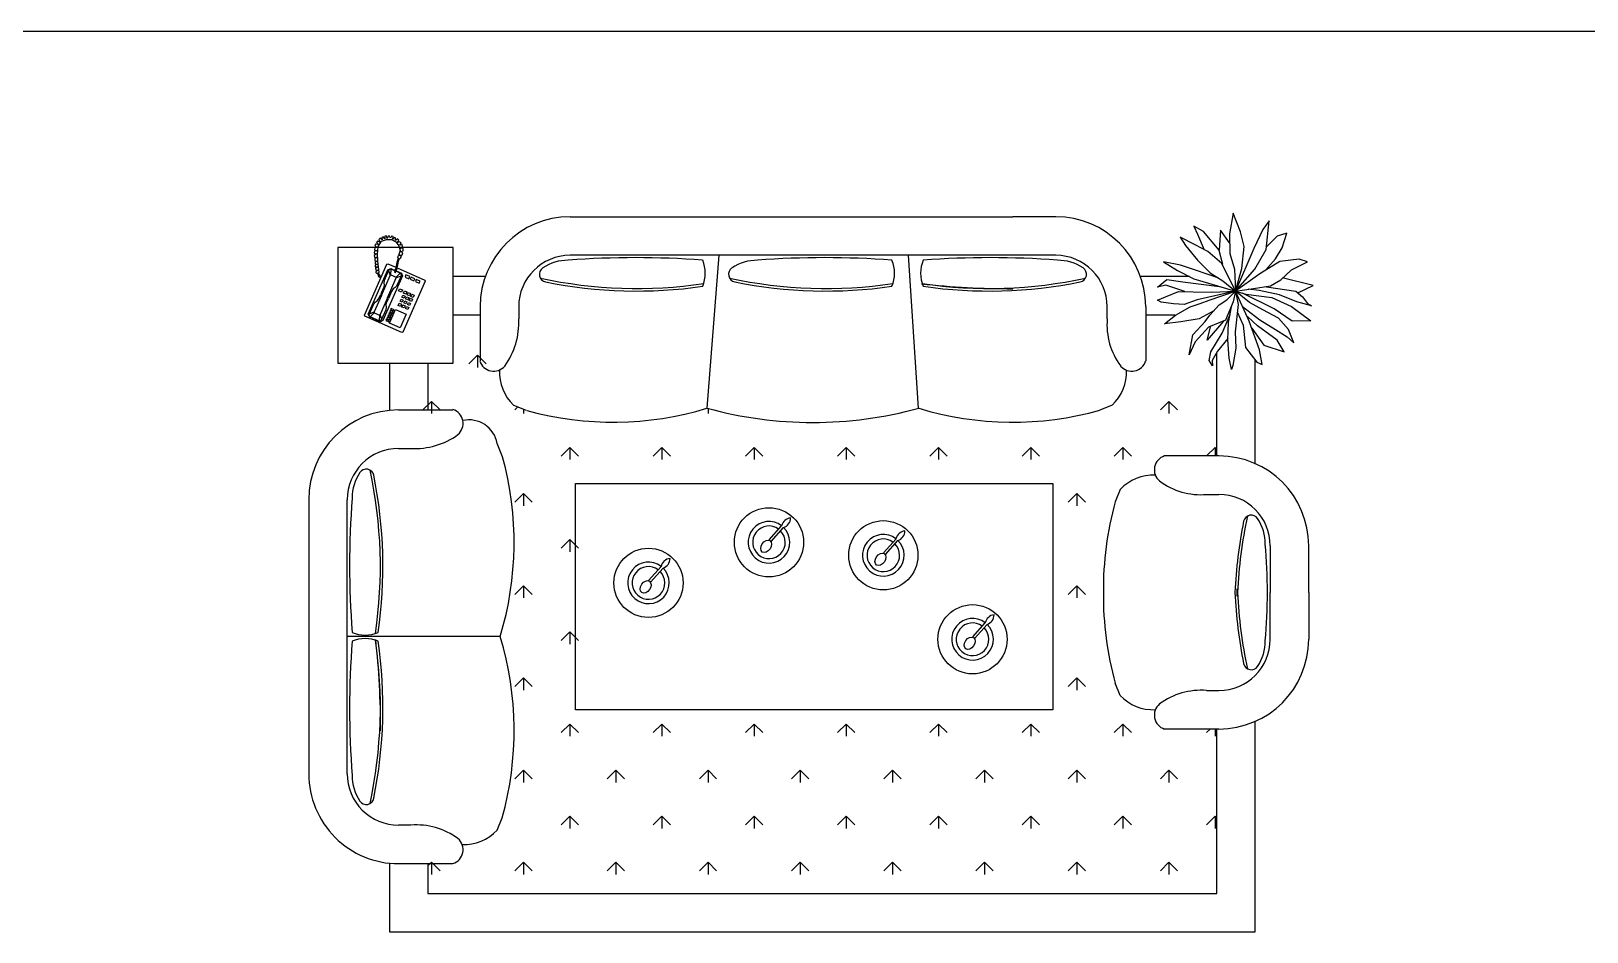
# Model space of a CAD drawing. Header units: millimetres. Extents: x -30782 to 40110, y 35885 to 73818.
# Drawn here: x -349 to 5712, y 59705 to 63215 of the extents above; entities that cross this region are included whole.
import ezdxf

# ---------------------------------------------------------------- set-up
doc = ezdxf.new("R2010")
doc.units = ezdxf.units.MM
doc.layers.add('www.cad-blocks.net', color=7, linetype='Continuous')

# ---------------------------------------------------------------- blocks, each defined once
blk = doc.blocks.new('A$C29956593')
for p, q in [((3602, 2800.7), (3586.8, 2719.3)), ((3630, 2728.1), (3602, 2800.7)), ((869.5, 2753), (870.7, 2751.8)), ((1017.8, 2786), (2742.6, 2786)), ((2910.7, 2786), (2742.6, 2786)), ((3447.8, 2749.3), (3463, 2718.1)), ((3486.3, 2729.3), (3447.8, 2749.3)), ((3547.1, 2656.7), (3486.3, 2729.3)), ((3551.8, 2734.3), (3547.1, 2656.7)), ((3586.8, 2684.2), (3551.8, 2734.3)), ((3644.1, 2670.5), (3630, 2728.1)), ((3716.5, 2736.8), (3682.6, 2663)), ((3742.2, 2770.6), (3716.5, 2736.8)), ((3730.5, 2659.2), (3742.2, 2770.6)), ((265.8, 2668.1), (257.1, 2665)), ((259.7, 2679.5), (257.9, 2671.6)), ((257.9, 2671.6), (265.8, 2668.1)), ((269.9, 2678.1), (259.7, 2679.5)), ((268, 2691.2), (264.2, 2685.9)), ((264.2, 2685.9), (269.9, 2678.1)), ((267.7, 2639.4), (270.2, 2671)), ((276.9, 2686.9), (268, 2691.2)), ((270.2, 2671), (283.9, 2691.1)), ((278.2, 2702.6), (273.3, 2697.8)), ((273.3, 2697.8), (276.9, 2686.9)), ((285.5, 2696.3), (278.2, 2702.6)), ((283.9, 2691.1), (302.3, 2697.9)), ((290.3, 2707.8), (284.9, 2706)), ((284.9, 2706), (285.5, 2696.3)), ((296.9, 2700.7), (290.3, 2707.8)), ((303.3, 2712.1), (296.9, 2710.1)), ((296.9, 2710.1), (296.9, 2700.7)), ((302.3, 2697.9), (322.4, 2697.8)), ((306.1, 2701.8), (303.3, 2712.1)), ((309.1, 2711), (306.1, 2701.8)), ((314.8, 2711.2), (309.1, 2711)), ((318.9, 2702.4), (314.8, 2711.2)), ((322.6, 2710.2), (318.9, 2702.4)), ((322.4, 2697.8), (339.2, 2688.6)), ((328.8, 2709.2), (322.6, 2710.2)), ((327.9, 2698.5), (328.8, 2709.2)), ((333.7, 2706), (327.9, 2698.5)), ((338.4, 2703.2), (333.7, 2706)), ((338.4, 2693.8), (338.4, 2703.2)), ((345.6, 2700), (338.4, 2693.8)), ((339.2, 2688.6), (351, 2673.6)), ((351, 2695.6), (345.6, 2700)), ((345.9, 2686.3), (351, 2695.6)), ((355.4, 2689.1), (345.9, 2686.3)), ((351, 2673.6), (355.9, 2654.7)), ((354.8, 2675.8), (359.4, 2683.1)), ((363.7, 2677.8), (354.8, 2675.8)), ((359.4, 2683.1), (355.4, 2689.1)), ((358, 2664.3), (365.7, 2670.6)), ((365.7, 2670.6), (363.7, 2677.8)), ((3395.2, 2706.8), (3416.2, 2674.3)), ((3453.6, 2676.8), (3395.2, 2706.8)), ((3416.2, 2674.3), (3463, 2616.7)), ((3502.7, 2650.5), (3453.6, 2676.8)), ((3463, 2718.1), (3488.7, 2658)), ((3586.8, 2719.3), (3589.1, 2643)), ((3635.9, 2584.1), (3644.1, 2670.5)), ((3772.6, 2710.5), (3732.8, 2670.5)), ((3811.1, 2721.8), (3772.6, 2710.5)), ((3792.4, 2665.5), (3811.1, 2721.8)), ((113, 2666.3), (113, 2216.3)), ((563, 2666.3), (113, 2666.3)), ((255.7, 2654.1), (254.5, 2644.2)), ((254.5, 2644.2), (263.6, 2641.2)), ((263.6, 2641.2), (254.7, 2635.1)), ((254.7, 2635.1), (255.8, 2629)), ((265.6, 2653.6), (255.7, 2654.1)), ((255.8, 2629), (265, 2627.7)), ((257.1, 2665), (256.2, 2657.4)), ((256.2, 2657.4), (265.6, 2653.6)), ((265, 2627.7), (257.1, 2621.8)), ((257.1, 2621.8), (257.6, 2614.3)), ((257.6, 2614.3), (266.7, 2613.4)), ((266.7, 2613.4), (258.5, 2609)), ((258.5, 2609), (258.5, 2601.3)), ((269.6, 2618.4), (267.7, 2639.4)), ((267.7, 2616.4), (269.6, 2618.4)), ((269.4, 2615), (267.7, 2616.4)), ((270.3, 2600.3), (269.4, 2615)), ((342.8, 2608.6), (340.3, 2593.4)), ((345.1, 2616), (342.8, 2608.6)), ((349.3, 2635.7), (345.1, 2629.6)), ((345.1, 2629.6), (348.7, 2623.5)), ((348.7, 2623.5), (345.1, 2616)), ((346.5, 2598), (349, 2613.2)), ((349, 2613.2), (352.7, 2620.7)), ((355.9, 2654.7), (349.3, 2635.7)), ((352.6, 2622.8), (357.2, 2624.6)), ((352.7, 2620.7), (352.6, 2622.8)), ((353.1, 2636.5), (363.4, 2637.8)), ((360.9, 2631.3), (353.1, 2636.5)), ((357.2, 2624.6), (360.9, 2631.3)), ((357.4, 2651), (368.4, 2653.8)), ((366.3, 2646), (357.4, 2651)), ((367.5, 2662.1), (358, 2664.3)), ((363.4, 2637.8), (366.3, 2646)), ((368.4, 2653.8), (367.5, 2662.1)), ((563, 2216.3), (563, 2666.3)), ((2910.7, 2636), (1017.8, 2636)), ((1552.3, 2040.1), (1598.4, 2636)), ((2376.2, 2040.1), (2336.4, 2636)), ((3329.8, 2610.4), (3384.7, 2576.6)), ((3396.4, 2597.9), (3329.8, 2610.4)), ((3463, 2616.7), (3512, 2567.8)), ((3557.6, 2604.2), (3502.7, 2650.5)), ((3545.9, 2656.7), (3559.9, 2601.7)), ((3589.1, 2643), (3606.7, 2581.6)), ((3682.6, 2663), (3610.3, 2495.9)), ((3686.1, 2581.6), (3730.5, 2659.2)), ((3783.1, 2611.7), (3704.8, 2564.1)), ((3727.7, 2578), (3766.7, 2622.9)), ((3766.7, 2622.9), (3792.4, 2665.5)), ((3859, 2620.4), (3783.1, 2611.7)), ((3828.6, 2579.1), (3891.7, 2610.4)), ((3891.7, 2610.4), (3859, 2620.4)), ((216.6, 2403), (304.3, 2601.6)), ((231.9, 2406.6), (308.2, 2579.2)), ((258.5, 2601.3), (267.9, 2601.3)), ((267.9, 2601.3), (258.9, 2597.3)), ((258.9, 2597.3), (259.1, 2591.7)), ((259.1, 2591.7), (268.7, 2590.5)), ((268.7, 2590.5), (260.3, 2584.2)), ((260.3, 2584.2), (260.7, 2578.8)), ((260.7, 2578.8), (269.3, 2577.7)), ((261.3, 2572.2), (261.1, 2568.5)), ((261.1, 2568.5), (263.9, 2566.2)), ((269.3, 2577.7), (261.3, 2572.2)), ((263.9, 2566.2), (269, 2563.6)), ((269, 2563.6), (270.6, 2556.3)), ((269.2, 2568), (274, 2569.4)), ((272.1, 2566.8), (269.2, 2568)), ((272.6, 2580.5), (270.3, 2600.3)), ((270.6, 2556.3), (273.2, 2552.7)), ((273.1, 2564.2), (272.1, 2566.8)), ((274, 2569.4), (272.6, 2580.5)), ((275.7, 2559.9), (273.1, 2564.2)), ((273.2, 2552.7), (280.8, 2548.3)), ((277.9, 2556.2), (275.7, 2559.9)), ((282.7, 2552.6), (277.9, 2556.2)), ((283.4, 2480.1), (317.7, 2557.8)), ((365, 2555.9), (288, 2381.8)), ((310.5, 2576.5), (293.3, 2537.7)), ((304.3, 2601.6), (308.5, 2603.2)), ((306.4, 2470), (340.7, 2547.7)), ((308.2, 2579.2), (319.2, 2584.7)), ((308.5, 2603.2), (339.5, 2589.5)), ((314.4, 2581.6), (310.5, 2576.5)), ((310.5, 2576.5), (317.7, 2557.8)), ((321.5, 2581.9), (314.4, 2581.6)), ((317.7, 2557.8), (320.4, 2560.1)), ((319.2, 2584.7), (336.1, 2577.2)), ((320.4, 2560.1), (321.5, 2581.9)), ((320.4, 2560.1), (340.5, 2551.2)), ((335.5, 2575.7), (321.5, 2581.9)), ((338.2, 2583.2), (333.9, 2571.3)), ((333.9, 2571.3), (338.3, 2569.4)), ((340.3, 2593.4), (338.2, 2583.2)), ((338.3, 2569.4), (343.5, 2581.9)), ((356, 2566.7), (340.1, 2573.7)), ((340.5, 2551.2), (356, 2566.7)), ((340.7, 2547.7), (340.5, 2551.2)), ((340.7, 2575.2), (360.9, 2566.2)), ((359.4, 2554.9), (340.7, 2547.7)), ((359.4, 2554.9), (342.2, 2516)), ((343.5, 2581.9), (346.5, 2598)), ((344.5, 2587.2), (452.3, 2539.6)), ((356, 2566.7), (360.5, 2561.3)), ((360.5, 2561.3), (359.4, 2554.9)), ((360.9, 2566.2), (365, 2555.9)), ((378.8, 2560), (375, 2551.4)), ((375, 2551.4), (389.4, 2545)), ((393.2, 2553.7), (378.8, 2560)), ((389.4, 2545), (393.2, 2553.7)), ((399, 2551.1), (395.2, 2542.5)), ((413.4, 2544.8), (399, 2551.1)), ((688, 2553), (563, 2553)), ((3431.3, 2553), (3240.6, 2553)), ((3384.7, 2576.6), (3448.9, 2544.1)), ((3454.8, 2577.9), (3396.4, 2597.9)), ((3545.4, 2546.5), (3454.8, 2577.9)), ((3512, 2567.8), (3561.1, 2536.6)), ((3610.3, 2495.9), (3557.6, 2604.2)), ((3606.7, 2581.6), (3610.3, 2495.9)), ((3610.3, 2495.9), (3635.9, 2584.1)), ((3610.3, 2495.9), (3686.1, 2581.6)), ((3704.8, 2564.1), (3610.3, 2495.9)), ((3786.6, 2540.3), (3828.6, 2579.1)), ((3912.8, 2519), (3797.1, 2546.6)), ((291.1, 2509.4), (279, 2482.1)), ((294.1, 2520.1), (291.1, 2509.4)), ((293.3, 2537.7), (293, 2529.2)), ((293, 2529.2), (294.1, 2520.1)), ((322.8, 2495.4), (310.7, 2468.1)), ((328.7, 2504.8), (322.8, 2495.4)), ((336.2, 2510.1), (328.7, 2504.8)), ((342.2, 2516), (336.2, 2510.1)), ((349.4, 2497.4), (353.2, 2506)), ((360.9, 2492.3), (349.4, 2497.4)), ((353.2, 2506), (364.8, 2500.9)), ((364.8, 2500.9), (360.9, 2492.3)), ((453.9, 2535.4), (366.2, 2336.9)), ((369.6, 2488.5), (373.4, 2497.1)), ((378.2, 2484.7), (369.6, 2488.5)), ((373.4, 2497.1), (382, 2493.3)), ((382, 2493.3), (378.2, 2484.7)), ((384, 2482.1), (387.8, 2490.7)), ((387.8, 2490.7), (396.4, 2486.9)), ((396.4, 2486.9), (392.6, 2478.3)), ((395.2, 2542.5), (409.6, 2536.1)), ((409.6, 2536.1), (413.4, 2544.8)), ((419.1, 2542.2), (415.3, 2533.6)), ((415.3, 2533.6), (429.7, 2527.2)), ((433.5, 2535.9), (419.1, 2542.2)), ((429.7, 2527.2), (433.5, 2535.9)), ((452.3, 2539.6), (453.9, 2535.4)), ((3306.4, 2511.5), (3342.6, 2541.6)), ((3339.1, 2520.3), (3306.4, 2511.5)), ((3338, 2474), (3388.2, 2495.2)), ((3412.7, 2494.7), (3339.1, 2520.3)), ((3342.6, 2541.6), (3405.7, 2532.8)), ((3388.2, 2495.2), (3445.4, 2494)), ((3405.7, 2532.8), (3548.9, 2514.2)), ((3445.4, 2494), (3517.9, 2492.7)), ((3448.9, 2544.1), (3610.3, 2495.9)), ((3610.3, 2495.9), (3461.8, 2462.7)), ((3508.5, 2461.5), (3610.3, 2495.9)), ((3517.9, 2492.7), (3610.3, 2495.9)), ((3561.1, 2536.6), (3610.3, 2495.9)), ((3576.3, 2462.7), (3610.3, 2495.9)), ((3610.3, 2495.9), (3602, 2455.2)), ((3610.3, 2495.9), (3680.3, 2506.5)), ((3610.3, 2495.9), (3651.1, 2485.2)), ((3663.9, 2380.1), (3610.3, 2495.9)), ((3610.3, 2495.9), (3620.7, 2443.9)), ((3665.1, 2452.7), (3610.3, 2495.9)), ((3760.9, 2427.6), (3637.7, 2488.7)), ((3651.1, 2485.2), (3752.7, 2471.5)), ((3702.5, 2499), (3660.1, 2503.8)), ((3680.3, 2506.5), (3746.9, 2516.5)), ((3781.9, 2481.5), (3702.5, 2499)), ((3731.7, 2512.8), (3846.2, 2496.5)), ((3746.9, 2516.5), (3786.6, 2540.3)), ((3846.2, 2496.5), (3871.9, 2474)), ((3853.9, 2489.7), (3912.8, 2519)), ((236.1, 2408.2), (253.3, 2447)), ((253.3, 2447), (259.3, 2452.9)), ((283.4, 2480.1), (254.8, 2415.4)), ((259.3, 2452.9), (266.8, 2458.2)), ((266.8, 2458.2), (272.7, 2467.7)), ((272.7, 2467.7), (279, 2482.1)), ((306.4, 2470), (277.8, 2405.2)), ((285, 2386.6), (302.2, 2425.4)), ((301.3, 2443), (304.3, 2453.7)), ((302.5, 2433.9), (301.3, 2443)), ((302.2, 2425.4), (302.5, 2433.9)), ((304.3, 2453.7), (310.7, 2468.1)), ((314.6, 2371.8), (338.1, 2425)), ((321, 2429.1), (319.1, 2424.8)), ((319.1, 2424.8), (330.6, 2419.7)), ((332.5, 2424), (321, 2429.1)), ((338.1, 2425), (379.8, 2406.6)), ((348.6, 2441), (352.4, 2449.6)), ((357.2, 2437.2), (348.6, 2441)), ((352.4, 2449.6), (361, 2445.8)), ((355.6, 2456.8), (359.4, 2465.5)), ((364.2, 2453), (355.6, 2456.8)), ((361, 2445.8), (357.2, 2437.2)), ((359.4, 2465.5), (368, 2461.6)), ((362.6, 2472.7), (366.4, 2481.3)), ((371.2, 2468.8), (362.6, 2472.7)), ((363, 2434.6), (366.8, 2443.3)), ((371.6, 2430.8), (363, 2434.6)), ((368, 2461.6), (364.2, 2453)), ((366.4, 2481.3), (375, 2477.5)), ((366.8, 2443.3), (375.4, 2439.5)), ((370, 2450.5), (373.8, 2459.1)), ((378.6, 2446.7), (370, 2450.5)), ((375, 2477.5), (371.2, 2468.8)), ((375.4, 2439.5), (371.6, 2430.8)), ((373.8, 2459.1), (382.4, 2455.3)), ((377, 2466.3), (380.8, 2474.9)), ((385.6, 2462.5), (377, 2466.3)), ((377.4, 2428.3), (381.2, 2436.9)), ((386, 2424.5), (377.4, 2428.3)), ((382.4, 2455.3), (378.6, 2446.7)), ((380.8, 2474.9), (389.4, 2471.1)), ((381.2, 2436.9), (389.8, 2433.1)), ((392.6, 2478.3), (384, 2482.1)), ((384.4, 2444.1), (388.2, 2452.7)), ((393, 2440.3), (384.4, 2444.1)), ((389.4, 2471.1), (385.6, 2462.5)), ((389.8, 2433.1), (386, 2424.5)), ((388.2, 2452.7), (396.8, 2448.9)), ((391.4, 2459.9), (395.2, 2468.6)), ((400, 2456.1), (391.4, 2459.9)), ((396.8, 2448.9), (393, 2440.3)), ((395.2, 2468.6), (403.8, 2464.8)), ((398.3, 2475.8), (402.2, 2484.4)), ((407, 2471.9), (398.3, 2475.8)), ((403.8, 2464.8), (400, 2456.1)), ((402.2, 2484.4), (410.8, 2480.6)), ((410.8, 2480.6), (407, 2471.9)), ((667.8, 2436), (667.8, 2224.3)), ((817.8, 2436), (817.8, 2388.1)), ((3110.7, 2388.1), (3110.7, 2436)), ((3260.7, 2436), (3260.7, 2224.3)), ((3306.4, 2461.5), (3338, 2474)), ((3321.6, 2453.9), (3306.4, 2461.5)), ((3369.5, 2446.4), (3321.6, 2453.9)), ((3410.4, 2443.9), (3369.5, 2446.4)), ((3376.5, 2402.6), (3433.8, 2435.2)), ((3461.8, 2462.7), (3410.4, 2443.9)), ((3433.8, 2435.2), (3473.5, 2448.9)), ((3473.5, 2448.9), (3508.5, 2461.5)), ((3510.9, 2402.6), (3547.1, 2442.7)), ((3547.1, 2442.7), (3576.3, 2462.7)), ((3602, 2455.2), (3571.6, 2383.8)), ((3583.3, 2373.8), (3596, 2441.2)), ((3620.7, 2443.9), (3609, 2337.5)), ((3637.7, 2436.6), (3704.8, 2385.1)), ((3717.7, 2423.9), (3665.1, 2452.7)), ((3752.7, 2471.5), (3828.6, 2436.4)), ((3831, 2380.1), (3760.9, 2427.6)), ((3849.7, 2455.2), (3781.9, 2481.5)), ((3828.6, 2436.4), (3904.6, 2381.3)), ((3906.9, 2438.9), (3849.7, 2455.2)), ((3871.9, 2474), (3891.7, 2447.7)), ((3891.7, 2447.7), (3906.9, 2438.9)), ((218.2, 2398.9), (216.6, 2403)), ((362.1, 2335.3), (218.2, 2398.9)), ((236, 2396.2), (231.9, 2406.6)), ((235, 2401.8), (236.1, 2408.2)), ((239.5, 2396.4), (235, 2401.8)), ((279.1, 2377.1), (236, 2396.2)), ((236.1, 2408.2), (254.8, 2415.4)), ((254.9, 2411.9), (239.5, 2396.4)), ((274, 2381.1), (239.5, 2396.4)), ((254.8, 2415.4), (254.9, 2411.9)), ((254.9, 2411.9), (275.1, 2403)), ((275.1, 2403), (274, 2381.1)), ((274, 2381.1), (281, 2381.5)), ((277.8, 2405.2), (275.1, 2403)), ((285, 2386.6), (277.8, 2405.2)), ((288, 2381.8), (279.1, 2377.1)), ((281, 2381.5), (285, 2386.6)), ((301.9, 2386), (300, 2381.7)), ((300, 2381.7), (311.5, 2376.6)), ((313.4, 2380.9), (301.9, 2386)), ((305.7, 2394.6), (303.8, 2390.3)), ((303.8, 2390.3), (315.3, 2385.2)), ((317.3, 2389.5), (305.7, 2394.6)), ((309.6, 2403.2), (307.6, 2398.9)), ((307.6, 2398.9), (319.2, 2393.8)), ((321.1, 2398.1), (309.6, 2403.2)), ((313.4, 2411.9), (311.5, 2407.5)), ((311.5, 2407.5), (323, 2402.5)), ((311.5, 2376.6), (313.4, 2380.9)), ((324.9, 2406.8), (313.4, 2411.9)), ((356.3, 2353.3), (314.6, 2371.8)), ((317.2, 2420.5), (315.3, 2416.2)), ((315.3, 2416.2), (326.8, 2411.1)), ((315.3, 2385.2), (317.3, 2389.5)), ((328.7, 2415.4), (317.2, 2420.5)), ((319.2, 2393.8), (321.1, 2398.1)), ((323, 2402.5), (324.9, 2406.8)), ((326.8, 2411.1), (328.7, 2415.4)), ((330.6, 2419.7), (332.5, 2424)), ((379.8, 2406.6), (356.3, 2353.3)), ((667.8, 2403), (563, 2403)), ((3374.8, 2403), (3260.7, 2403)), ((3334.4, 2368.8), (3376.5, 2402.6)), ((3397.5, 2376.3), (3334.4, 2368.8)), ((3374.8, 2403), (3375.8, 2402)), ((3468.8, 2388.9), (3397.5, 2376.3)), ((3444.3, 2326.3), (3492.2, 2378.8)), ((3526, 2419.4), (3468.8, 2388.9)), ((3492.2, 2378.8), (3510.9, 2402.6)), ((3563.4, 2380.1), (3500.4, 2305)), ((3571.6, 2383.8), (3505, 2356.3)), ((3558.8, 2332.5), (3589.6, 2405.9)), ((3581, 2306.2), (3583.3, 2373.8)), ((3617.5, 2415.2), (3640.5, 2363.8)), ((3696.6, 2361.3), (3656.9, 2397.6)), ((3703.6, 2267.4), (3663.9, 2380.1)), ((3704.8, 2385.1), (3766.7, 2347.5)), ((3778.4, 2391.4), (3717.7, 2423.9)), ((3816.9, 2347.5), (3778.4, 2391.4)), ((3904.6, 2381.3), (3831, 2380.1)), ((366.2, 2336.9), (362.1, 2335.3)), ((3430.2, 2248.7), (3444.3, 2326.3)), ((3505, 2356.3), (3453.6, 2298.7)), ((3500.4, 2305), (3514.4, 2361.3)), ((3514.4, 2259.9), (3558.8, 2332.5)), ((3581.2, 2312.4), (3540.1, 2262.4)), ((3585.6, 2234.9), (3581, 2306.2)), ((3609, 2337.5), (3611.3, 2274.9)), ((3640.5, 2363.8), (3649.9, 2277.4)), ((3673.6, 2352.7), (3721.2, 2286.2)), ((3772.6, 2305), (3696.6, 2361.3)), ((3766.7, 2347.5), (3812.3, 2318.8)), ((3800.6, 2259.9), (3772.6, 2305)), ((3812.3, 2318.8), (3838, 2295)), ((3838, 2295), (3816.9, 2347.5)), ((657.5, 2246.7), (623.8, 2213)), ((657.5, 2246.7), (691.1, 2213)), ((657.5, 2246.7), (657.5, 2199.1)), ((3453.6, 2298.7), (3430.2, 2248.7)), ((3507.4, 2226.1), (3514.4, 2259.9)), ((3540.1, 2262.4), (3520.2, 2226.1)), ((3537.6, 1854.3), (3537.6, 2258)), ((3611.3, 2274.9), (3600.8, 2206.1)), ((3649.9, 2277.4), (3693.1, 2219.9)), ((3714.1, 2211.1), (3703.6, 2267.4)), ((3721.2, 2286.2), (3800.6, 2259.9)), ((113, 2216.3), (563, 2216.3)), ((314.4, 2216.3), (314.4, 2031.9)), ((328.6, 2216.3), (331.9, 2213)), ((464.4, 2216.3), (464.4, 2033.7)), ((3521.4, 2204.8), (3507.4, 2226.1)), ((3520.2, 2226.1), (3521.4, 2204.8)), ((3595, 2191.1), (3585.6, 2234.9)), ((3600.8, 2206.1), (3595, 2191.1)), ((3687.6, 1824.3), (3687.6, 2227.2)), ((3693.1, 2219.9), (3714.1, 2211.1)), ((477.8, 2067.1), (444.2, 2033.4)), ((477.8, 2067.1), (511.5, 2033.4)), ((477.9, 2067.1), (477.9, 2019.5)), ((3351.5, 2067.1), (3317.9, 2033.4)), ((3351.5, 2067.1), (3351.5, 2019.5)), ((3351.5, 2067.1), (3385.2, 2033.4)), ((350, 2033.7), (561.7, 2033.7)), ((798.2, 2052), (847, 2032.1)), ((815.1, 2045.1), (803.4, 2033.4)), ((837.1, 2036.1), (837.1, 2019.5)), ((1555.5, 2039.2), (1555.5, 2019.5)), ((3130.4, 2052), (3081.5, 2032.1)), ((350, 1883.7), (397.8, 1883.7)), ((755.2, 1851.4), (733.9, 1903.4)), ((1016.7, 1887.5), (983, 1853.8)), ((1016.7, 1887.5), (1016.7, 1839.9)), ((1016.7, 1887.5), (1050.3, 1853.8)), ((1375.9, 1887.5), (1342.2, 1853.8)), ((1375.9, 1887.5), (1375.9, 1839.9)), ((1375.9, 1887.5), (1409.5, 1853.8)), ((1735.1, 1887.5), (1701.4, 1853.8)), ((1735.1, 1887.5), (1735.1, 1839.9)), ((1735.1, 1887.5), (1768.8, 1853.8)), ((2094.3, 1887.5), (2060.6, 1853.8)), ((2094.3, 1887.5), (2128, 1853.8)), ((2094.3, 1887.5), (2094.3, 1839.9)), ((2453.5, 1887.5), (2419.8, 1853.8)), ((2453.5, 1887.5), (2487.2, 1853.8)), ((2453.5, 1887.5), (2453.5, 1839.9)), ((2812.7, 1887.5), (2779, 1853.8)), ((2812.7, 1887.5), (2812.7, 1839.9)), ((2812.7, 1887.5), (2846.4, 1853.8)), ((3171.9, 1887.5), (3138.2, 1853.8)), ((3171.9, 1887.5), (3171.9, 1839.9)), ((3171.9, 1887.5), (3205.6, 1853.8)), ((3531.1, 1887.5), (3498, 1854.3)), ((3531.1, 1887.5), (3537.6, 1881)), ((3531.2, 1887.5), (3531.2, 1854.3)), ((3545.8, 1854.3), (3334.1, 1854.3)), ((837.1, 1707.9), (803.4, 1674.2)), ((837.1, 1707.9), (870.7, 1674.2)), ((837.1, 1707.9), (837.1, 1660.3)), ((1039.5, 1747.2), (2898.7, 1747.2)), ((1039.5, 864.7), (1039.5, 1747.2)), ((2898.7, 1747.2), (2898.7, 864.7)), ((2992.3, 1707.9), (2958.6, 1674.2)), ((2992.3, 1707.9), (2992.3, 1660.3)), ((2992.3, 1707.9), (3026, 1674.2)), ((3161.8, 1724), (3141.9, 1675.1)), ((3497.9, 1704.3), (3545.8, 1704.3)), ((0, 1683.7), (0, 783.9)), ((150, 615.8), (150, 1683.7)), ((1793.5, 1527.3), (1842.4, 1582.3)), ((1016.7, 1528.3), (983, 1494.6)), ((1016.7, 1528.3), (1050.3, 1494.6)), ((1016.7, 1528.3), (1016.7, 1480.6)), ((1801, 1520.6), (1850, 1575.7)), ((2239, 1476.7), (2287.9, 1531.7)), ((2246.5, 1470), (2295.4, 1525.1)), ((3745.8, 1504.3), (3745.8, 1322.4)), ((3895.8, 1336.2), (3895.8, 1504.3)), ((1324, 1369.2), (1372.9, 1424.1)), ((1331.5, 1362.5), (1380.5, 1417.6)), ((837.1, 1348.7), (803.4, 1315)), ((837.1, 1348.7), (870.7, 1315)), ((837.1, 1348.7), (837.1, 1301)), ((2992.3, 1348.7), (2958.6, 1315)), ((2992.3, 1348.7), (2992.3, 1301)), ((2992.3, 1348.7), (3026, 1315)), ((3895.8, 1322.4), (3895.8, 1336.2)), ((3745.8, 1140.4), (3745.8, 1322.4)), ((3895.8, 1322.4), (3895.8, 1308.5)), ((3895.8, 1308.5), (3895.8, 1140.4)), ((1016.7, 1169), (983, 1135.4)), ((1016.7, 1169.1), (1016.7, 1121.4)), ((1016.7, 1169), (1050.3, 1135.4)), ((2586.6, 1149.5), (2635.5, 1204.5)), ((2594.1, 1142.8), (2643.1, 1197.9)), ((745.9, 1150.3), (150, 1150.5)), ((837.1, 989.4), (803.4, 955.8)), ((837.1, 989.5), (837.1, 941.8)), ((837.1, 989.4), (870.7, 955.8)), ((2992.3, 989.4), (2958.6, 955.8)), ((2992.3, 989.5), (2992.3, 941.8)), ((2992.3, 989.4), (3026, 955.8)), ((3161.8, 920.8), (3141.9, 969.6)), ((3497.9, 940.4), (3545.8, 940.4)), ((2898.7, 864.7), (1039.5, 864.7)), ((1016.7, 809.8), (983, 776.2)), ((1016.7, 809.9), (1016.7, 762.2)), ((1016.7, 809.8), (1050.3, 776.2)), ((1375.9, 809.8), (1342.2, 776.2)), ((1375.9, 809.9), (1375.9, 762.2)), ((1375.9, 809.8), (1409.5, 776.2)), ((1735.1, 809.8), (1701.4, 776.2)), ((1735.1, 809.9), (1735.1, 762.2)), ((1735.1, 809.8), (1768.8, 776.2)), ((2094.3, 809.8), (2060.6, 776.2)), ((2094.3, 809.9), (2094.3, 762.2)), ((2094.3, 809.8), (2128, 776.2)), ((2453.5, 809.8), (2419.8, 776.2)), ((2453.5, 809.9), (2453.5, 762.2)), ((2453.5, 809.8), (2487.2, 776.2)), ((2812.7, 809.8), (2779, 776.2)), ((2812.7, 809.9), (2812.7, 762.2)), ((2812.7, 809.8), (2846.4, 776.2)), ((3171.9, 809.8), (3138.2, 776.2)), ((3171.9, 809.9), (3171.9, 762.2)), ((3171.9, 809.8), (3205.6, 776.2)), ((3545.8, 790.4), (3334.1, 790.4)), ((3511.7, 790.4), (3497.5, 776.2)), ((3531.2, 790.4), (3531.2, 762.2)), ((3537.6, 150), (3537.6, 790.4)), ((3687.6, 0), (3687.6, 820.5)), ((0, 783.9), (0, 615.8)), ((837.1, 630.2), (803.4, 596.6)), ((837.1, 630.2), (837.1, 582.6)), ((837.1, 630.2), (870.7, 596.6)), ((1196.3, 630.2), (1162.6, 596.6)), ((1196.3, 630.2), (1196.3, 582.6)), ((1196.3, 630.2), (1229.9, 596.6)), ((1555.5, 630.2), (1521.8, 596.6)), ((1555.5, 630.2), (1555.5, 582.6)), ((1555.5, 630.2), (1589.2, 596.6)), ((1914.7, 630.2), (1881, 596.6)), ((1914.7, 630.2), (1914.7, 582.6)), ((1914.7, 630.2), (1948.4, 596.6)), ((2273.9, 630.2), (2240.2, 596.6)), ((2273.9, 630.2), (2273.9, 582.6)), ((2273.9, 630.2), (2307.6, 596.6)), ((2633.1, 630.2), (2599.4, 596.6)), ((2633.1, 630.2), (2633.1, 582.6)), ((2633.1, 630.2), (2666.8, 596.6)), ((2992.3, 630.2), (2958.6, 596.6)), ((2992.3, 630.2), (2992.3, 582.6)), ((2992.3, 630.2), (3026, 596.6)), ((3351.5, 630.2), (3317.9, 596.6)), ((3351.5, 630.2), (3351.5, 582.6)), ((3351.5, 630.2), (3385.2, 596.6)), ((733.9, 396.1), (753.9, 445)), ((1016.7, 450.6), (983, 417)), ((1016.7, 450.6), (1016.7, 403)), ((1016.7, 450.6), (1050.3, 417)), ((1375.9, 450.6), (1342.2, 417)), ((1375.9, 450.6), (1375.9, 403)), ((1375.9, 450.6), (1409.5, 417)), ((1735.1, 450.6), (1701.4, 417)), ((1735.1, 450.6), (1768.8, 417)), ((1735.1, 450.6), (1735.1, 403)), ((2094.3, 450.6), (2060.6, 417)), ((2094.3, 450.6), (2128, 417)), ((2094.3, 450.6), (2094.3, 403)), ((2453.5, 450.6), (2419.8, 417)), ((2453.5, 450.6), (2487.2, 417)), ((2453.5, 450.6), (2453.5, 403)), ((2812.7, 450.6), (2779, 417)), ((2812.7, 450.6), (2846.4, 417)), ((2812.7, 450.6), (2812.7, 403)), ((3171.9, 450.6), (3138.2, 417)), ((3171.9, 450.6), (3205.6, 417)), ((3171.9, 450.6), (3171.9, 403)), ((3531.1, 450.6), (3497.5, 417)), ((3531.1, 450.6), (3537.6, 444.1)), ((3531.2, 450.6), (3531.2, 403)), ((397.8, 415.8), (350, 415.8)), ((314.4, 267.6), (314.4, 0)), ((350, 265.8), (561.7, 265.8)), ((464.4, 265.8), (464.4, 150)), ((472.6, 265.8), (464.4, 257.6)), ((477.8, 271), (472.6, 265.8)), ((477.8, 271), (483.1, 265.8)), ((477.9, 271), (477.9, 265.8)), ((477.9, 265.8), (477.9, 223.4)), ((483.1, 265.8), (511.5, 237.3)), ((837.1, 271), (803.4, 237.3)), ((837.1, 271), (870.7, 237.3)), ((837.1, 271), (837.1, 223.4)), ((1196.3, 271), (1162.6, 237.3)), ((1196.3, 271), (1196.3, 223.4)), ((1196.3, 271), (1229.9, 237.3)), ((1555.5, 271), (1521.8, 237.3)), ((1555.5, 271), (1555.5, 223.4)), ((1555.5, 271), (1589.2, 237.3)), ((1914.7, 271), (1881, 237.3)), ((1914.7, 271), (1914.7, 223.4)), ((1914.7, 271), (1948.4, 237.3)), ((2273.9, 271), (2240.2, 237.3)), ((2273.9, 271), (2273.9, 223.4)), ((2273.9, 271), (2307.6, 237.3)), ((2633.1, 271), (2599.4, 237.3)), ((2633.1, 271), (2633.1, 223.4)), ((2633.1, 271), (2666.8, 237.3)), ((2992.3, 271), (2958.6, 237.3)), ((2992.3, 271), (2992.3, 223.4)), ((2992.3, 271), (3026, 237.3)), ((3351.5, 271), (3317.9, 237.3)), ((3351.5, 271), (3351.5, 223.4)), ((3351.5, 271), (3385.2, 237.3)), ((464.4, 150), (3537.6, 150)), ((314.4, 0), (3687.6, 0))]:
    blk.add_line(p, q)
for centre in [(1793, 1517.9), (2238.5, 1467.3), (1323.5, 1359.8), (2586.1, 1140.1)]:
    blk.add_circle(centre, 134.9)
for centre, radius, start, end in [((1017.8, 2436), 350, 89.99998, 179.99998), ((2910.7, 2436), 350, 0.00002, 90.00002), ((1017.8, 2436), 200, 89.99998, 179.99998), ((1011.2, 2436.9), 180, 89.99998, 123.49883), ((1272.9, -801.2), 3428.1, 85.62178, 94.37818), ((1415.2, 2566.2), 129.8, 336.98324, 23.01672), ((1748.3, 2436.9), 180, 89.99998, 123.49883), ((2010, -801.2), 3428.1, 85.62178, 94.37818), ((2152.3, 2566.2), 129.8, 336.98324, 23.01672), ((2513.3, 2566.2), 129.8, 156.98328, 203.01676), ((2655.6, -801.2), 3428.1, 85.62182, 94.37822), ((2910.7, 2436), 200, 0.00002, 90.00002), ((2917.3, 2436.9), 180, 56.50117, 90.00002), ((928.5, 2562), 30, 123.49883, 258.53473), ((1278, 4285.1), 1778.2, 257.81016, 278.43024), ((1665.5, 2562), 30, 123.49883, 258.53473), ((2015, 4285.1), 1778.2, 257.81016, 278.43024), ((2650.6, 4285.1), 1778.2, 261.56976, 282.18984), ((3000.1, 2562), 30, 281.46527, 56.50117), ((1278, 4285.1), 1788.2, 258.53473, 278.25333), ((2015, 4285.1), 1788.2, 258.53473, 278.25333), ((2735.9, 5677.7), 3171.8, 263.69024, 270.12245), ((2650.6, 4285.1), 1788.2, 261.74667, 281.46527), ((534.8, 2371.7), 283.5, 323.90077, 3.32258), ((3381.1, 2366.2), 271.2, 175.35895, 216.54961), ((720.5, 2241.3), 56.8, 197.47273, 319.7773), ((918.2, 2179.8), 175.3, 177.10657, 226.78661), ((3010.4, 2179.8), 175.3, 313.21337, 2.89341), ((3206.5, 2241.3), 56.8, 220.22267, 342.52723), ((350, 1683.7), 350, 90.00002, 180.00002), ((544.6, 1981), 56.8, 310.2227, 72.52727), ((1184.5, 3255.7), 1269.7, 254.72966, 286.78715), ((1964.3, 3548.9), 1564, 254.7283, 285.2717), ((2742.7, 3254.2), 1268.2, 253.20307, 285.5373), ((624.3, 1883.4), 111.5, 10.33151, 102.42525), ((350, 1683.7), 200, 90.00002, 180.00002), ((414.3, 2166.7), 283.5, 266.67742, 306.09923), ((-469.7, 1517), 1269.7, 343.21285, 15.27034), ((3351.1, 1800.1), 56.8, 107.47277, 229.77733), ((3545.8, 1504.3), 350, 359.99998, 89.99998), ((349.1, 1690.3), 180, 146.50117, 180.00002), ((224, 1773), 30, 11.46527, 146.50117), ((-1499.2, 1423.6), 1778.2, 351.56976, 12.18984), ((-1499.2, 1423.6), 1788.2, 351.74667, 11.46527), ((3289.6, 1604), 175.3, 87.10659, 136.78663), ((3476, 1974.6), 271.2, 233.45039, 274.64105), ((3545.8, 1504.3), 200, 359.99998, 89.99998), ((3587.2, 1428.6), 3428.1, 175.62182, 184.37822), ((4364, 1336.3), 1268.2, 164.4627, 180.62981), ((1793, 1517.9), 81.1, 52.49824, 45.40471), ((1793, 1517.9), 63.6, 53.63892, 44.59262), ((1880.7, 1574), 39.2, 95.49151, 167.86682), ((1837.8, 1612.8), 39.2, 287.92038, 0.30937), ((5394.9, 1244.2), 1788.2, 168.53473, 177.49424), ((5394.9, 1244.2), 1778.2, 167.81016, 177.48014), ((3671.8, 1593.7), 30, 33.49883, 168.53473), ((3546.7, 1510.9), 180, 359.99998, 33.49883), ((2238.5, 1467.3), 81.1, 52.49824, 45.40471), ((2238.5, 1467.3), 63.6, 53.63892, 44.59262), ((2326.2, 1523.4), 39.2, 95.49151, 167.86682), ((2283.2, 1562.3), 39.2, 287.92038, 0.30937), ((1411.3, 1415.9), 39.2, 95.49151, 167.86682), ((1368.3, 1454.7), 39.2, 287.92038, 0.30937), ((308.6, 1249.2), 3428.1, 1.22318, 4.37818), ((1323.5, 1359.8), 81.1, 52.49824, 45.40471), ((1323.5, 1359.8), 63.6, 53.63892, 44.59262), ((6787.5, 1329.5), 3171.8, 179.87755, 180.12937), ((4364, 1308.4), 1268.2, 179.37019, 195.5373), ((5394.9, 1400.6), 1788.2, 182.50576, 191.46527), ((6787.5, 1315.2), 3171.8, 179.87063, 180.12245), ((5394.9, 1400.6), 1778.2, 182.51986, 192.18984), ((308.6, 1395.6), 3428.1, 355.62182, 358.77682), ((2586.1, 1140.1), 81.1, 52.49824, 45.40471), ((2673.8, 1196.2), 39.2, 95.49151, 167.86682), ((2630.9, 1235.1), 39.2, 287.92038, 0.30937), ((219.8, 1286.3), 129.8, 246.98328, 293.01676), ((2586.1, 1140.1), 63.6, 53.63892, 44.59262), ((3587.2, 870.9), 3428.1, 175.62178, 184.37818), ((219.8, 1013.2), 129.8, 66.98324, 113.01672), ((-1499.2, 875.9), 1778.2, 347.81016, 8.43024), ((-1499.2, 875.9), 1788.2, 348.53473, 8.25333), ((-2891.8, 790.6), 3171.8, 359.87755, 6.30976), ((-468.2, 783.8), 1268.2, 344.4627, 16.79693), ((3545.8, 1140.4), 200, 270.00002, 0.00002), ((3545.8, 1140.4), 350, 270.00002, 0.00002), ((3546.7, 1133.9), 180, 326.50117, 0.00002), ((3671.8, 1051.1), 30, 191.46527, 326.50117), ((3289.6, 1040.8), 175.3, 223.21337, 272.89341), ((3476, 670.1), 271.2, 85.35895, 126.54961), ((3351.1, 844.6), 56.8, 130.22267, 252.52723), ((350, 615.8), 350, 179.99998, 269.99998), ((350, 615.8), 200, 179.99998, 269.99998), ((349.1, 609.2), 180, 179.99998, 213.49883), ((224, 526.4), 30, 213.49883, 348.53473), ((419.8, 145.5), 271.2, 53.45039, 94.64105), ((606.2, 516.1), 175.3, 267.10659, 316.78663), ((544.6, 320), 56.8, 287.47277, 49.77733)]:
    blk.add_arc(centre, radius, start, end)
for centre in [(1781.9, 1502.2), (2227.3, 1451.6), (1312.4, 1344.1), (2575, 1124.5)]:
    blk.add_ellipse(centre, major_axis=(-14.8, -22.2), ratio=0.68685)
blk = doc.blocks.new('format')
at = {"color": 155, "true_color": 0x546d8e}
blk.add_line((-27052.7, 63214.7), (40110.2, 63214.7), dxfattribs=at)

msp = doc.modelspace()

# ---------------------------------------------------------------- block references
msp.add_blockref('A$C29956593', (732.8, 59705.2))
at = {"layer": 'www.cad-blocks.net'}
msp.add_blockref('format', (0, 0), dxfattribs=at)

doc.saveas('drawing.dxf')
